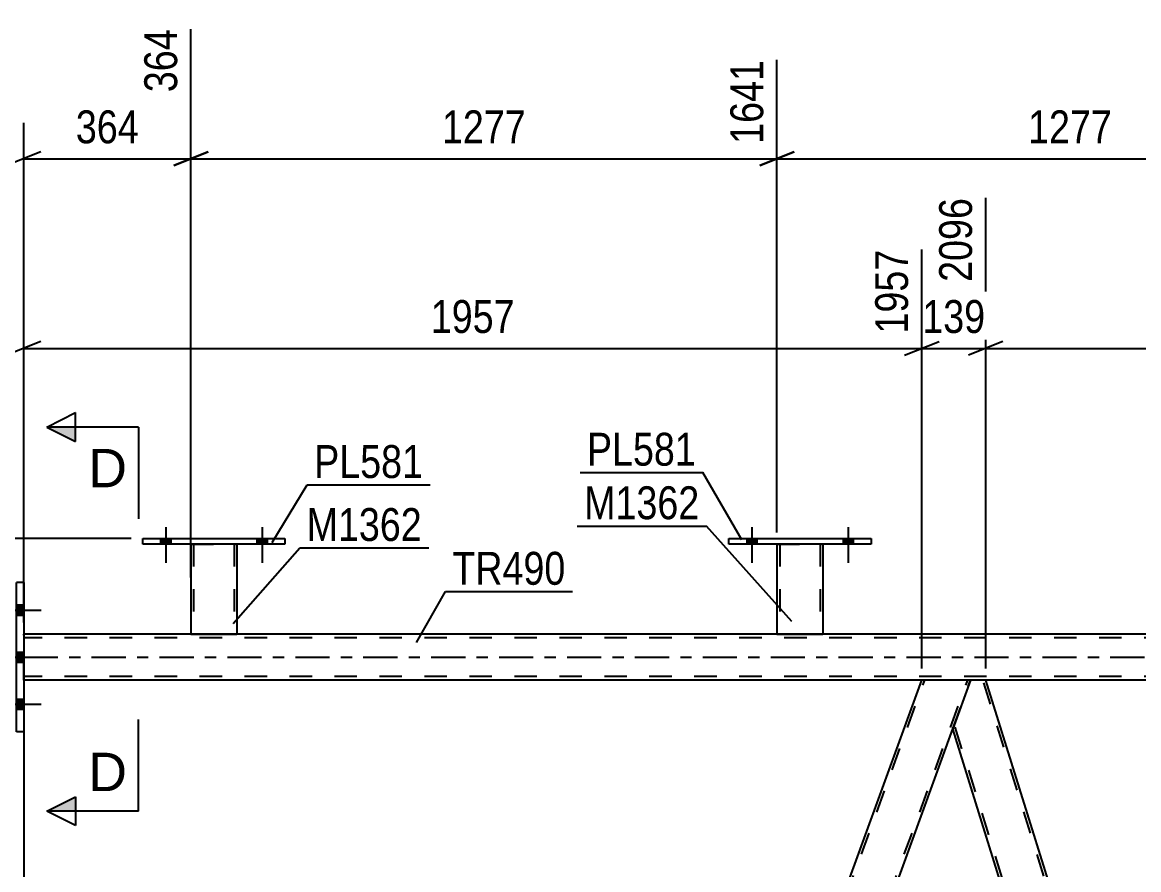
# Model space of a CAD drawing. Header units: millimetres. Extents: x 0 to 841, y 0 to 594.
# Drawn here: x 103.4 to 200.7, y 441.3 to 515.1 of the extents above; entities that cross this region are included whole.
import ezdxf

# ---------------------------------------------------------------- set-up
doc = ezdxf.new("R2010")
doc.units = ezdxf.units.MM
doc.linetypes.add('DXK_LINE_DOT2', pattern=[3.9198, 1.9599, -1.9599])
doc.linetypes.add('DXK_LINE_DOT3', pattern=[5.9187, 2.979, -0.9799, 0.9799, -0.9799])
doc.styles.add('Arial', font='ARIAL.TTF', dxfattribs={"height": 0.2})
doc.styles.add('Arial Narrow', font='ARIALN.TTF', dxfattribs={"height": 0.2})

# ---------------------------------------------------------------- blocks, each defined once
blk = doc.blocks.new('Part-318895283-3633 - 3524')
at = {"color": 2, "linetype": 'Continuous'}
for p, q in [((238.659, 461.79), (103.563, 461.79)), ((181.836, 457.79), (103.563, 457.79)), ((266.971, 457.79), (187.411, 457.79))]:
    blk.add_line(p, q, dxfattribs=at)
at = {"color": 7, "linetype": 'DXK_LINE_DOT2'}
for p, q in [((103.563, 457.79), (103.563, 461.79)), ((704.899, 461.47), (103.563, 461.47)), ((704.899, 458.11), (103.563, 458.11)), ((187.411, 457.79), (181.836, 457.79))]:
    blk.add_line(p, q, dxfattribs=at)
at = {"color": 7, "linetype": 'DXK_LINE_DOT3'}
blk.add_line((103.563, 459.79), (704.899, 459.79), dxfattribs=at)
blk = doc.blocks.new('Bolt-318895283-3714 - 3524')
at = {"linetype": 'Continuous'}
for points in [[(103.563, 463.45), (103.563, 464.33), (102.923, 464.33), (102.923, 463.45)], [(103.563, 463.45), (103.563, 464.33), (102.923, 464.33), (102.923, 463.45)], [(103.563, 463.45), (103.563, 464.33), (102.923, 464.33), (102.923, 463.45)], [(103.563, 459.35), (103.563, 460.23), (102.923, 460.23), (102.923, 459.35)], [(103.563, 459.35), (103.563, 460.23), (102.923, 460.23), (102.923, 459.35)], [(103.563, 455.25), (103.563, 456.13), (102.923, 456.13), (102.923, 455.25)], [(103.563, 455.25), (103.563, 456.13), (102.923, 456.13), (102.923, 455.25)], [(103.563, 455.25), (103.563, 456.13), (102.923, 456.13), (102.923, 455.25)]]:
    blk.add_hatch(color=1, dxfattribs=at).paths.add_polyline_path(points)
at = {"color": 1, "linetype": 'Continuous'}
for p, q in [((102.923, 464.33), (103.563, 464.33)), ((102.923, 464.33), (103.563, 464.33)), ((102.923, 464.33), (103.563, 464.33)), ((101.763, 463.89), (105.083, 463.89)), ((101.763, 463.89), (105.083, 463.89)), ((101.763, 463.89), (105.083, 463.89)), ((102.923, 463.45), (103.563, 463.45)), ((102.923, 463.45), (103.563, 463.45)), ((102.923, 463.45), (103.563, 463.45)), ((102.923, 460.23), (103.563, 460.23)), ((102.923, 460.23), (103.563, 460.23)), ((101.763, 459.79), (105.083, 459.79)), ((101.763, 459.79), (105.083, 459.79)), ((102.923, 459.35), (103.563, 459.35)), ((102.923, 459.35), (103.563, 459.35)), ((101.763, 455.69), (105.083, 455.69)), ((101.763, 455.69), (105.083, 455.69)), ((101.763, 455.69), (105.083, 455.69)), ((102.923, 456.13), (103.563, 456.13)), ((102.923, 456.13), (103.563, 456.13)), ((102.923, 456.13), (103.563, 456.13)), ((102.923, 455.25), (103.563, 455.25)), ((102.923, 455.25), (103.563, 455.25)), ((102.923, 455.25), (103.563, 455.25))]:
    blk.add_line(p, q, dxfattribs=at)
blk = doc.blocks.new('Bolt-318895283-3862 - 3524')
at = {"linetype": 'Continuous'}
for points in [[(166.573, 469.635), (167.453, 469.635), (167.453, 470.115), (166.573, 470.115)], [(174.973, 469.635), (175.853, 469.635), (175.853, 470.115), (174.973, 470.115)]]:
    blk.add_hatch(color=1, dxfattribs=at).paths.add_polyline_path(points)
at = {"color": 1, "linetype": 'Continuous'}
for p, q in [((167.013, 471.115), (167.013, 467.995)), ((175.413, 471.115), (175.413, 467.995)), ((166.573, 470.115), (166.573, 469.635)), ((167.453, 470.115), (167.453, 469.635)), ((174.973, 470.115), (174.973, 469.635)), ((175.853, 470.115), (175.853, 469.635))]:
    blk.add_line(p, q, dxfattribs=at)
blk = doc.blocks.new('Part-318895283-3787 - 3524')
at = {"color": 7, "linetype": 'DXK_LINE_DOT2'}
for p, q in [((118.133, 469.639), (122.133, 469.639)), ((118.133, 469.636), (118.133, 469.639)), ((118.133, 469.639), (118.133, 469.636)), ((118.373, 469.639), (118.373, 461.799)), ((121.893, 469.639), (121.893, 461.799)), ((122.133, 469.639), (122.133, 469.636)), ((122.133, 469.636), (122.133, 469.639)), ((121.874, 461.799), (121.836, 461.799)), ((121.836, 461.799), (121.874, 461.799)), ((121.893, 461.799), (121.874, 461.799)), ((121.874, 461.799), (121.893, 461.799))]:
    blk.add_line(p, q, dxfattribs=at)
at = {"color": 2, "linetype": 'Continuous'}
for p, q in [((118.133, 469.636), (118.133, 461.799)), ((122.133, 469.636), (122.133, 461.799)), ((118.133, 461.799), (122.133, 461.799))]:
    blk.add_line(p, q, dxfattribs=at)
blk = doc.blocks.new('Bolt-318895283-3864 - 3524')
at = {"linetype": 'Continuous'}
for points in [[(115.493, 469.636), (116.373, 469.636), (116.373, 470.116), (115.493, 470.116)], [(123.893, 469.636), (124.773, 469.636), (124.773, 470.116), (123.893, 470.116)]]:
    blk.add_hatch(color=1, dxfattribs=at).paths.add_polyline_path(points)
at = {"color": 1, "linetype": 'Continuous'}
for p, q in [((115.933, 471.116), (115.933, 467.996)), ((124.333, 471.116), (124.333, 467.996)), ((115.493, 470.116), (115.493, 469.636)), ((116.373, 470.116), (116.373, 469.636)), ((123.893, 470.116), (123.893, 469.636)), ((124.773, 470.116), (124.773, 469.636))]:
    blk.add_line(p, q, dxfattribs=at)
blk = doc.blocks.new('Part-318895283-3948 - 3524')
at = {"color": 2, "linetype": 'Continuous'}
for p, q in [((165.013, 470.115), (177.413, 470.115)), ((165.013, 469.635), (165.013, 470.115)), ((177.413, 470.115), (177.413, 469.635)), ((177.413, 469.635), (165.013, 469.635))]:
    blk.add_line(p, q, dxfattribs=at)
blk = doc.blocks.new('Part-318895283-3827 - 3524')
at = {"color": 2, "linetype": 'Continuous'}
for p, q in [((103.563, 466.29), (102.923, 466.29)), ((102.923, 453.29), (102.923, 466.29)), ((103.563, 466.29), (103.563, 453.29)), ((103.563, 453.29), (102.923, 453.29))]:
    blk.add_line(p, q, dxfattribs=at)
blk = doc.blocks.new('Bolt-318895283-3859 - 3524')
at = {"linetype": 'Continuous'}
for points in [[(115.493, 469.636), (116.373, 469.636), (116.373, 470.116), (115.493, 470.116)], [(123.893, 469.636), (124.773, 469.636), (124.773, 470.116), (123.893, 470.116)]]:
    blk.add_hatch(color=1, dxfattribs=at).paths.add_polyline_path(points)
at = {"color": 1, "linetype": 'Continuous'}
for p, q in [((115.933, 471.116), (115.933, 467.996)), ((124.333, 471.116), (124.333, 467.996)), ((115.493, 470.116), (115.493, 469.636)), ((116.373, 470.116), (116.373, 469.636)), ((123.893, 470.116), (123.893, 469.636)), ((124.773, 470.116), (124.773, 469.636))]:
    blk.add_line(p, q, dxfattribs=at)
blk = doc.blocks.new('Bolt-318895283-3863 - 3524')
at = {"linetype": 'Continuous'}
for points in [[(166.573, 469.635), (167.453, 469.635), (167.453, 470.115), (166.573, 470.115)], [(174.973, 469.635), (175.853, 469.635), (175.853, 470.115), (174.973, 470.115)]]:
    blk.add_hatch(color=1, dxfattribs=at).paths.add_polyline_path(points)
at = {"color": 1, "linetype": 'Continuous'}
for p, q in [((167.013, 471.115), (167.013, 467.995)), ((175.413, 471.115), (175.413, 467.995)), ((166.573, 470.115), (166.573, 469.635)), ((167.453, 470.115), (167.453, 469.635)), ((174.973, 470.115), (174.973, 469.635)), ((175.853, 470.115), (175.853, 469.635))]:
    blk.add_line(p, q, dxfattribs=at)
blk = doc.blocks.new('Part-318895283-3900 - 3524')
at = {"color": 2, "linetype": 'Continuous'}
for p, q in [((113.933, 470.116), (126.333, 470.116)), ((113.933, 469.636), (113.933, 470.116)), ((126.333, 470.116), (126.333, 469.636)), ((126.333, 469.636), (113.933, 469.636))]:
    blk.add_line(p, q, dxfattribs=at)
blk = doc.blocks.new('Part-318895283-3906 - 3524')
at = {"color": 2, "linetype": 'Continuous'}
for p, q in [((137.433, 335.791), (181.836, 457.79)), ((186.093, 457.79), (181.836, 457.79)), ((141.689, 335.791), (184.546, 453.54)), ((141.374, 335.791), (137.433, 335.791)), ((141.651, 335.791), (141.374, 335.791)), ((141.689, 335.791), (141.651, 335.791))]:
    blk.add_line(p, q, dxfattribs=at)
at = {"color": 7, "linetype": 'DXK_LINE_DOT2'}
for p, q in [((137.688, 335.791), (182.092, 457.79)), ((141.434, 335.791), (185.838, 457.79)), ((184.546, 453.54), (186.093, 457.79)), ((141.374, 335.791), (141.54, 335.791))]:
    blk.add_line(p, q, dxfattribs=at)
blk = doc.blocks.new('Part-318895283-3933 - 3524')
at = {"color": 2, "linetype": 'Continuous'}
for p, q in [((186.093, 457.79), (184.546, 453.54)), ((187.411, 457.79), (186.093, 457.79)), ((223.692, 341.395), (187.411, 457.79)), ((219.502, 341.395), (184.546, 453.54))]:
    blk.add_line(p, q, dxfattribs=at)
at = {"color": 7, "linetype": 'DXK_LINE_DOT2'}
for p, q in [((223.979, 339.669), (187.16, 457.79)), ((221.5, 335.791), (184.681, 453.912)), ((221.249, 335.791), (219.502, 341.395)), ((224.114, 340.041), (223.692, 341.395)), ((222.567, 335.791), (224.114, 340.041)), ((221.249, 335.791), (222.567, 335.791))]:
    blk.add_line(p, q, dxfattribs=at)
blk = doc.blocks.new('Part-318895283-3943 - 3524')
at = {"color": 7, "linetype": 'DXK_LINE_DOT2'}
for p, q in [((169.213, 469.638), (173.213, 469.638)), ((169.213, 469.635), (169.213, 469.638)), ((169.213, 469.638), (169.213, 469.635)), ((169.453, 469.638), (169.453, 461.798)), ((172.973, 469.638), (172.973, 461.798)), ((173.213, 469.638), (173.213, 469.635)), ((173.213, 469.635), (173.213, 469.638)), ((172.955, 461.798), (172.917, 461.798)), ((172.917, 461.798), (172.955, 461.798)), ((172.973, 461.798), (172.955, 461.798)), ((172.955, 461.798), (172.973, 461.798))]:
    blk.add_line(p, q, dxfattribs=at)
at = {"color": 2, "linetype": 'Continuous'}
for p, q in [((169.213, 469.635), (169.213, 461.798)), ((173.213, 469.635), (173.213, 461.798)), ((169.213, 461.798), (173.213, 461.798))]:
    blk.add_line(p, q, dxfattribs=at)
blk = doc.blocks.new('StraightDimension-318895283-4719 - 3524')
at = {"color": 7, "linetype": 'Continuous'}
for p, q in [((103.563, 456.79), (103.563, 397.509)), ((85.143, 336.791), (85.143, 402.759)), ((86.643, 400.509), (83.643, 399.309)), ((85.143, 399.909), (103.563, 399.909)), ((102.063, 399.309), (105.063, 400.509))]:
    blk.add_line(p, q, dxfattribs=at)
at = {"color": 0}
blk.add_wipeout([(98.609, 400.659), (98.609, 404.859), (90.096, 404.859), (90.096, 400.659)], dxfattribs=at)
at = {"color": 3, "style": 'Arial Narrow'}
blk.add_text('1147', height=2.8633, dxfattribs=at).set_placement((90.696, 401.259))
blk = doc.blocks.new('StraightDimension-318895283-4827 - 3524')
at = {"color": 7, "linetype": 'Continuous'}
blk.add_line((112.933, 470.116), (57.317, 470.116), dxfattribs=at)
blk = doc.blocks.new('StraightDimension-318895283-4837 - 3524')
at = {"color": 7, "linetype": 'Continuous'}
for p, q in [((118.133, 466.719), (118.133, 514.489)), ((103.563, 462.79), (103.563, 506.332)), ((105.063, 503.804), (102.063, 502.604)), ((103.563, 503.204), (118.133, 503.204)), ((116.633, 502.604), (119.633, 503.804))]:
    blk.add_line(p, q, dxfattribs=at)
at = {"color": 0}
blk.add_wipeout([(114.19, 503.954), (114.19, 508.154), (107.506, 508.154), (107.506, 503.954)], dxfattribs=at)
at = {"color": 3, "style": 'Arial Narrow'}
blk.add_text('364', height=2.8633, dxfattribs=at).set_placement((108.106, 504.554))
at = {"color": 0, "linetype": 'Continuous'}
for points in [[(117.533, 515.089), (113.333, 515.088), (113.333, 508.404), (117.533, 508.404)], [(102.963, 506.932), (98.763, 506.932), (98.763, 503.904), (102.963, 503.904)]]:
    blk.add_wipeout(points, dxfattribs=at)
at = {"color": 3, "linetype": 'Continuous', "style": 'Arial Narrow'}
for s, height, p in [('364', 2.8633, (116.933, 509.004)), ('0', 2.863, (102.363, 504.504))]:
    blk.add_text(s, height=height, rotation=90.00021, dxfattribs=at).set_placement(p)
blk = doc.blocks.new('StraightDimension-318895283-4847 - 3524')
at = {"color": 7, "linetype": 'Continuous'}
for p, q in [((118.133, 466.719), (118.133, 514.489)), ((169.213, 470.638), (169.213, 511.817)), ((119.633, 503.804), (116.633, 502.604)), ((118.133, 503.204), (169.213, 503.204)), ((167.713, 502.604), (170.713, 503.804))]:
    blk.add_line(p, q, dxfattribs=at)
at = {"color": 0}
blk.add_wipeout([(147.929, 503.954), (147.929, 508.154), (139.417, 508.154), (139.417, 503.954)], dxfattribs=at)
at = {"color": 3, "style": 'Arial Narrow'}
blk.add_text('1277', height=2.8633, dxfattribs=at).set_placement((140.017, 504.554))
at = {"color": 0, "linetype": 'Continuous'}
blk.add_wipeout([(168.613, 512.417), (164.413, 512.417), (164.413, 503.904), (168.613, 503.904)], dxfattribs=at)
at = {"color": 3, "linetype": 'Continuous', "style": 'Arial Narrow'}
blk.add_text('1641', height=2.8633, rotation=90.00021, dxfattribs=at).set_placement((168.013, 504.504))
blk = doc.blocks.new('StraightDimension-318895283-4857 - 3524')
at = {"color": 7, "linetype": 'Continuous'}
for p, q in [((169.213, 470.638), (169.213, 511.817)), ((220.294, 470.636), (220.294, 511.817)), ((170.713, 503.804), (167.713, 502.604)), ((169.213, 503.204), (220.294, 503.204)), ((218.794, 502.604), (221.794, 503.804))]:
    blk.add_line(p, q, dxfattribs=at)
at = {"color": 0}
blk.add_wipeout([(199.01, 503.954), (199.01, 508.154), (190.497, 508.154), (190.497, 503.954)], dxfattribs=at)
at = {"color": 3, "style": 'Arial Narrow'}
blk.add_text('1277', height=2.8633, dxfattribs=at).set_placement((191.097, 504.554))
at = {"color": 0, "linetype": 'Continuous'}
blk.add_wipeout([(219.694, 512.417), (215.494, 512.417), (215.494, 503.904), (219.694, 503.904)], dxfattribs=at)
at = {"color": 3, "linetype": 'Continuous', "style": 'Arial Narrow'}
blk.add_text('2918', height=2.8633, rotation=90.00021, dxfattribs=at).set_placement((219.094, 504.504))
blk = doc.blocks.new('StraightDimension-318895283-11030 - 3524')
at = {"color": 7, "linetype": 'Continuous'}
for p, q in [((187.411, 458.79), (187.411, 499.791)), ((266.971, 458.79), (266.971, 495.291)), ((188.911, 487.279), (185.911, 486.079)), ((187.411, 486.679), (266.971, 486.679)), ((265.471, 486.079), (268.471, 487.279))]:
    blk.add_line(p, q, dxfattribs=at)
at = {"color": 0}
blk.add_wipeout([(231.447, 487.429), (231.447, 491.629), (222.935, 491.629), (222.935, 487.429)], dxfattribs=at)
at = {"color": 3, "style": 'Arial Narrow'}
blk.add_text('1989', height=2.8633, dxfattribs=at).set_placement((223.535, 488.029))
at = {"color": 0, "linetype": 'Continuous'}
blk.add_wipeout([(266.371, 495.891), (262.171, 495.891), (262.171, 487.379), (266.371, 487.379)], dxfattribs=at)
at = {"color": 3, "linetype": 'Continuous', "style": 'Arial Narrow'}
blk.add_text('4085', height=2.8633, rotation=90.00021, dxfattribs=at).set_placement((265.771, 487.979))
blk = doc.blocks.new('StraightDimension-318895283-11031 - 3524')
at = {"color": 7, "linetype": 'Continuous'}
for p, q in [((187.411, 458.79), (187.411, 499.791)), ((181.836, 458.79), (181.836, 495.291)), ((180.336, 486.079), (183.336, 487.279)), ((181.836, 486.679), (187.411, 486.679)), ((188.911, 487.279), (185.911, 486.079))]:
    blk.add_line(p, q, dxfattribs=at)
at = {"color": 0}
blk.add_wipeout([(187.966, 487.429), (187.966, 491.629), (181.281, 491.629), (181.281, 487.429)], dxfattribs=at)
at = {"color": 3, "style": 'Arial Narrow'}
blk.add_text('139', height=2.8633, dxfattribs=at).set_placement((181.881, 488.029))
at = {"color": 0, "linetype": 'Continuous'}
blk.add_wipeout([(186.811, 500.391), (182.611, 500.391), (182.611, 491.879), (186.811, 491.879)], dxfattribs=at)
at = {"color": 3, "linetype": 'Continuous', "style": 'Arial Narrow'}
blk.add_text('2096', height=2.8633, rotation=90.00021, dxfattribs=at).set_placement((186.211, 492.479))
blk = doc.blocks.new('StraightDimension-318895283-11032 - 3524')
at = {"color": 7, "linetype": 'Continuous'}
for p, q in [((181.836, 458.79), (181.836, 495.291)), ((103.563, 462.79), (103.563, 489.807)), ((105.063, 487.279), (102.063, 486.079)), ((103.563, 486.679), (181.836, 486.679)), ((180.336, 486.079), (183.336, 487.279))]:
    blk.add_line(p, q, dxfattribs=at)
at = {"color": 0}
blk.add_wipeout([(146.956, 487.429), (146.956, 491.629), (138.443, 491.629), (138.443, 487.429)], dxfattribs=at)
at = {"color": 3, "style": 'Arial Narrow'}
blk.add_text('1957', height=2.8633, dxfattribs=at).set_placement((139.043, 488.029))
at = {"color": 0, "linetype": 'Continuous'}
for points in [[(181.236, 495.891), (177.036, 495.891), (177.036, 487.379), (181.236, 487.379)], [(102.963, 490.407), (98.763, 490.407), (98.763, 487.379), (102.963, 487.379)]]:
    blk.add_wipeout(points, dxfattribs=at)
at = {"color": 3, "linetype": 'Continuous', "style": 'Arial Narrow'}
for s, height, p in [('1957', 2.8633, (180.636, 487.979)), ('0', 2.863, (102.363, 487.979))]:
    blk.add_text(s, height=height, rotation=90.00021, dxfattribs=at).set_placement(p)
blk = doc.blocks.new('Mark-318895283-3629 - 3524')
at = {"color": 30, "linetype": 'Continuous'}
for p, q in [((137.794, 461.062), (140.321, 465.493)), ((140.321, 465.493), (151.385, 465.493))]:
    blk.add_line(p, q, dxfattribs=at)
at = {"color": 0}
blk.add_wipeout([(150.785, 466.093), (150.785, 469.093), (140.921, 469.093), (140.921, 466.093)], dxfattribs=at)
blk.add_wipeout([(150.785, 466.093), (150.785, 469.093), (140.921, 469.093), (140.921, 466.093)], dxfattribs=at)
at = {"color": 3, "style": 'Arial Narrow'}
blk.add_text('TR490', height=2.8633, dxfattribs=at).set_placement((140.921, 466.093))
blk = doc.blocks.new('Mark-318895283-3783 - 3524')
at = {"color": 30, "linetype": 'Continuous'}
for p, q in [((121.822, 462.729), (127.619, 469.307)), ((127.619, 469.307), (138.871, 469.307))]:
    blk.add_line(p, q, dxfattribs=at)
at = {"color": 0}
blk.add_wipeout([(138.271, 469.907), (138.271, 472.907), (128.219, 472.907), (128.219, 469.907)], dxfattribs=at)
blk.add_wipeout([(138.271, 469.907), (138.271, 472.907), (128.219, 472.907), (128.219, 469.907)], dxfattribs=at)
at = {"color": 3, "style": 'Arial Narrow'}
blk.add_text('M1362', height=2.8633, dxfattribs=at).set_placement((128.219, 469.907))
blk = doc.blocks.new('Mark-318895283-3944 - 3524')
at = {"color": 30, "linetype": 'Continuous'}
for p in [(152.05, 475.866), (166.152, 470.012)]:
    blk.add_line(p, (162.753, 475.866), dxfattribs=at)
at = {"color": 0}
blk.add_wipeout([(162.153, 476.466), (162.153, 479.466), (152.65, 479.466), (152.65, 476.466)], dxfattribs=at)
blk.add_wipeout([(162.153, 476.466), (162.153, 479.466), (152.65, 479.466), (152.65, 476.466)], dxfattribs=at)
at = {"color": 3, "style": 'Arial Narrow'}
blk.add_text('PL581', height=2.8633, dxfattribs=at).set_placement((152.65, 476.466))
blk = doc.blocks.new('Mark-318895283-3896 - 3524')
at = {"color": 30, "linetype": 'Continuous'}
for p, q in [((125.211, 469.787), (128.276, 474.793)), ((128.276, 474.793), (138.98, 474.793))]:
    blk.add_line(p, q, dxfattribs=at)
at = {"color": 0}
blk.add_wipeout([(138.38, 475.393), (138.38, 478.393), (128.876, 478.393), (128.876, 475.393)], dxfattribs=at)
blk.add_wipeout([(138.38, 475.393), (138.38, 478.393), (128.876, 478.393), (128.876, 475.393)], dxfattribs=at)
at = {"color": 3, "style": 'Arial Narrow'}
blk.add_text('PL581', height=2.8633, dxfattribs=at).set_placement((128.876, 475.393))
blk = doc.blocks.new('Mark-318895283-3939 - 3524')
at = {"color": 30, "linetype": 'Continuous'}
for p in [(151.808, 471.204), (170.517, 462.889)]:
    blk.add_line(p, (163.059, 471.204), dxfattribs=at)
at = {"color": 0}
blk.add_wipeout([(162.459, 471.804), (162.459, 474.804), (152.408, 474.804), (152.408, 471.804)], dxfattribs=at)
blk.add_wipeout([(162.459, 471.804), (162.459, 474.804), (152.408, 474.804), (152.408, 471.804)], dxfattribs=at)
at = {"color": 3, "style": 'Arial Narrow'}
blk.add_text('M1362', height=2.8633, dxfattribs=at).set_placement((152.408, 471.804))
blk = doc.blocks.new('SectionMark-318895283-5221 - 3524')
at = {"linetype": 'Continuous'}
for points in [[(108.063, 479.834), (108.063, 478.584), (105.563, 479.834)], [(108.063, 447.614), (108.063, 446.364), (105.563, 446.364)]]:
    blk.add_hatch(color=6, dxfattribs=at).paths.add_polyline_path(points)
at = {"color": 6, "linetype": 'Continuous'}
for p, q in [((105.563, 479.834), (108.063, 481.084)), ((108.063, 478.584), (108.063, 481.084)), ((113.563, 479.834), (105.563, 479.834)), ((105.563, 479.834), (108.063, 478.584)), ((113.563, 479.834), (113.563, 471.834)), ((113.563, 446.364), (113.563, 454.364)), ((105.563, 446.364), (108.063, 447.614)), ((108.063, 447.614), (108.063, 445.114)), ((113.563, 446.364), (105.563, 446.364)), ((108.063, 445.114), (105.563, 446.364))]:
    blk.add_line(p, q, dxfattribs=at)
at = {"color": 0, "linetype": 'Continuous'}
for points in [[(112.563, 474.584), (112.563, 478.084), (109.192, 478.084), (109.192, 474.584)], [(112.563, 448.114), (112.563, 451.614), (109.192, 451.614), (109.192, 448.114)]]:
    blk.add_wipeout(points, dxfattribs=at)
at = {"color": 3, "linetype": 'Continuous', "style": 'Arial'}
for p in [(109.192, 474.584), (109.192, 448.114)]:
    blk.add_text('D', height=3.343, dxfattribs=at).set_placement(p)

msp = doc.modelspace()

# ---------------------------------------------------------------- block references
for name in ['Bolt-318895283-3864 - 3524', 'Bolt-318895283-3859 - 3524', 'Bolt-318895283-3862 - 3524', 'Bolt-318895283-3863 - 3524', 'Part-318895283-3900 - 3524', 'Part-318895283-3948 - 3524', 'Part-318895283-3787 - 3524', 'Part-318895283-3943 - 3524', 'Part-318895283-3827 - 3524', 'Bolt-318895283-3714 - 3524', 'Part-318895283-3633 - 3524', 'Part-318895283-3906 - 3524', 'Part-318895283-3933 - 3524']:
    msp.add_blockref(name, (0, 0))

# ---------------------------------------------------------------- next in the draw order: block references
msp.add_blockref('StraightDimension-318895283-4719 - 3524', (0, 0))

# ---------------------------------------------------------------- next in the draw order: block references
msp.add_blockref('StraightDimension-318895283-4827 - 3524', (0, 0))

# ---------------------------------------------------------------- next in the draw order: block references
msp.add_blockref('StraightDimension-318895283-4837 - 3524', (0, 0))

# ---------------------------------------------------------------- next in the draw order: block references
msp.add_blockref('StraightDimension-318895283-4847 - 3524', (0, 0))

# ---------------------------------------------------------------- next in the draw order: block references
msp.add_blockref('StraightDimension-318895283-4857 - 3524', (0, 0))

# ---------------------------------------------------------------- next in the draw order: block references
msp.add_blockref('StraightDimension-318895283-11030 - 3524', (0, 0))

# ---------------------------------------------------------------- next in the draw order: block references
msp.add_blockref('StraightDimension-318895283-11031 - 3524', (0, 0))

# ---------------------------------------------------------------- next in the draw order: block references
msp.add_blockref('StraightDimension-318895283-11032 - 3524', (0, 0))

# ---------------------------------------------------------------- next in the draw order: block references
for name in ['SectionMark-318895283-5221 - 3524', 'Mark-318895283-3944 - 3524', 'Mark-318895283-3629 - 3524']:
    msp.add_blockref(name, (0, 0))

# ---------------------------------------------------------------- next in the draw order: block references
for name in ['Mark-318895283-3939 - 3524', 'Mark-318895283-3783 - 3524']:
    msp.add_blockref(name, (0, 0))

# ---------------------------------------------------------------- next in the draw order: block references
msp.add_blockref('Mark-318895283-3896 - 3524', (0, 0))

doc.saveas('drawing.dxf')
